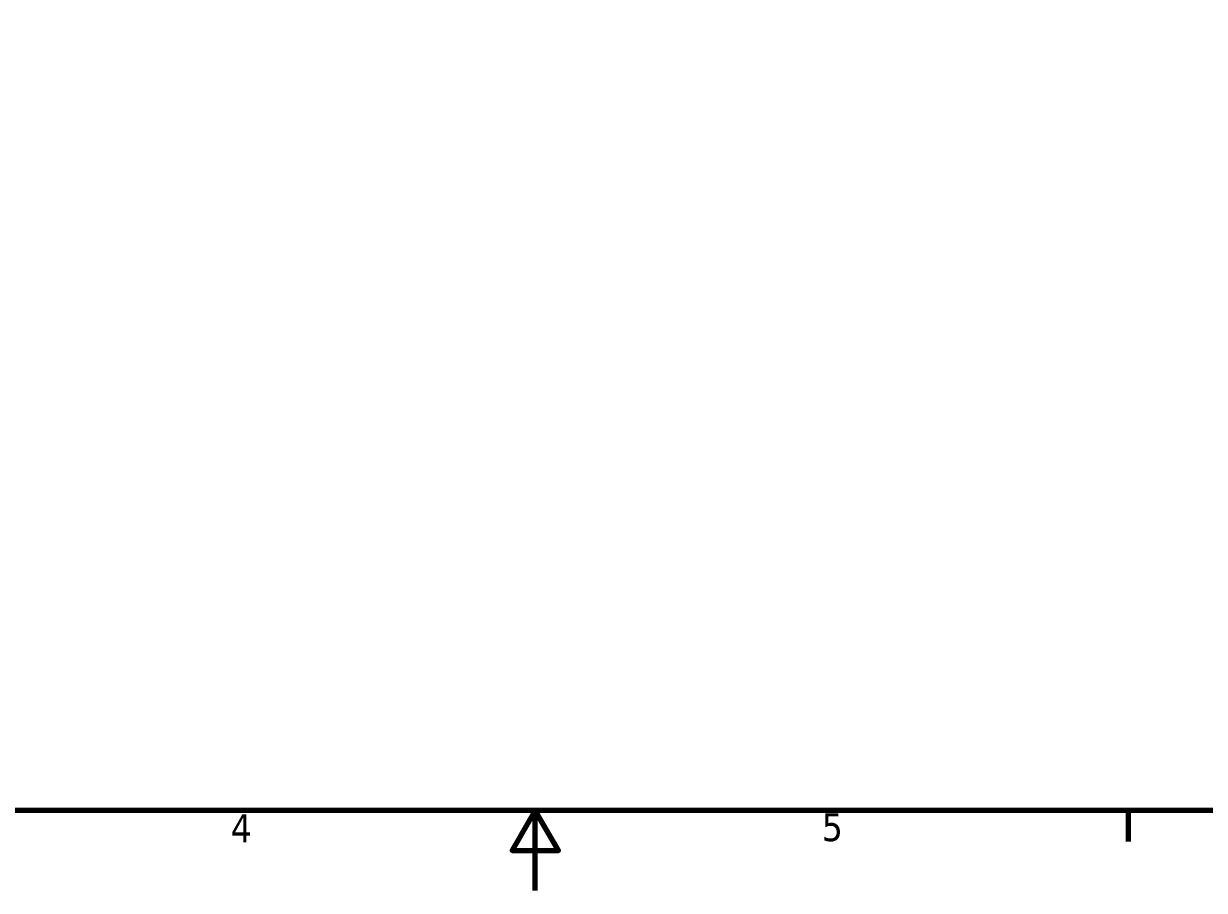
# Model space of a CAD drawing. Header units: millimetres. Extents: x 3118 to 4801, y 919 to 1849.
# Drawn here: x 3546.5 to 3818.7, y 1075.7 to 1275.4 of the extents above; entities that cross this region are included whole.
import ezdxf

# ---------------------------------------------------------------- set-up
doc = ezdxf.new("R2010")
doc.units = ezdxf.units.MM
doc.header["$LTSCALE"] = 1.8
doc.layers.add('경계(ISO)', color=7, linetype='Continuous', lineweight=70)
doc.styles.add('주 텍스트 (ISO)', font='')
doc.styles.get('주 텍스트 (ISO)').set_extended_font_data('Tahoma')

# ---------------------------------------------------------------- blocks, each defined once
blk = doc.blocks.new('경계 Default Border')
at = {"layer": '경계(ISO)'}
blk.add_line((371.25, 10), (371.25, 6.1), dxfattribs=at)
at = {"layer": '경계(ISO)', "flags": 128}
for points in [[(10, 10), (10, 410), (584, 410), (584, 10), (10, 10)], [(297, 0), (297, 10), (294.11, 5), (299.89, 5), (297, 10)]]:
    blk.add_lwpolyline(points, dxfattribs=at)
at = {"layer": '경계(ISO)', "char_height": 3.5, "attachment_point": 7, "style": '주 텍스트 (ISO)'}
for s, insert in [('4', (258.85, 6.03)), ('5', (332.9, 6.1))]:
    blk.add_mtext(s, dxfattribs=dict(at, insert=insert))

msp = doc.modelspace()

# ---------------------------------------------------------------- block references
at = {"xscale": 1.840360500000001, "yscale": 1.840360500000001, "zscale": 1.840360500000001}
msp.add_blockref('경계 Default Border', (3117.848, 1075.669), dxfattribs=at)

doc.saveas('drawing.dxf')
